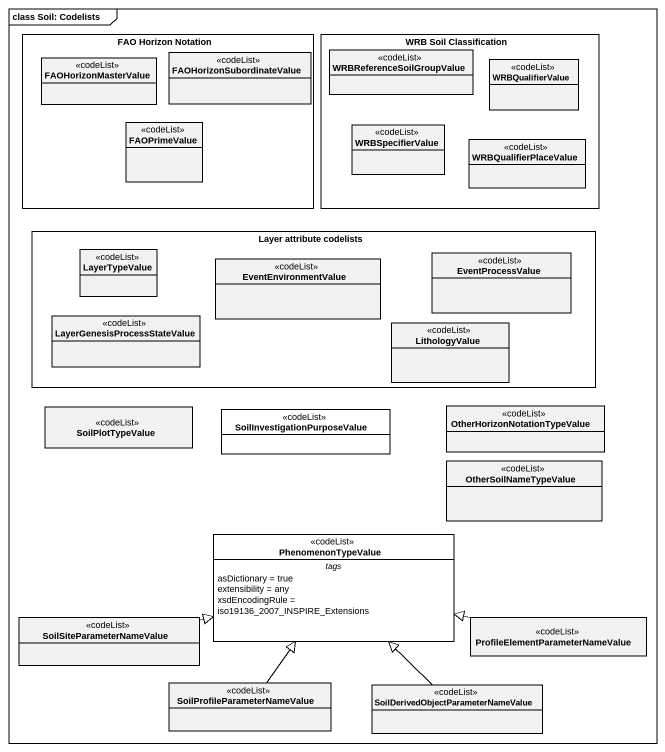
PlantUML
@startuml
mainframe class Soil: Codelists
hide circle
hide empty members
rectangle "FAO Horizon Notation" as FAO_Horizon_Notation {
  class FAOHorizonMasterValue <<codeList>>
  class FAOHorizonSubordinateValue <<codeList>>
  class FAOPrimeValue <<codeList>>
}
rectangle "WRB Soil Classification" as WRB_Soil_Classification {
  class WRBReferenceSoilGroupValue <<codeList>>
  class WRBQualifierValue <<codeList>>
  class WRBSpecifierValue <<codeList>>
  class WRBQualifierPlaceValue <<codeList>>
}
rectangle "Layer attribute codelists" as Layer_attribute_codelists {
  class LayerTypeValue <<codeList>>
  class EventProcessValue <<codeList>>
  class EventEnvironmentValue <<codeList>>
  class "LayerGenesisProcessStateValue" as LayerGenesisProcessStateValu <<codeList>>
  class LithologyValue <<codeList>>
}
class SoilPlotTypeValue <<codeList>>
class "SoilInvestigationPurposeValue" as SoilInvestigationPurposeValu <<codeList>> #FFFFFF
class "OtherHorizonNotationTypeValue" as OtherHorizonNotationTypeValu <<codeList>>
class OtherSoilNameTypeValue <<codeList>>
class PhenomenonTypeValue <<codeList>> #FFFFFF {
  -- tags --
  asDictionary = true
  extensibility = any
  xsdEncodingRule = iso19136_2007_INSPIRE_Extensions
}
class SoilSiteParameterNameValue <<codeList>>
class "ProfileElementParameterNameValue" as ProfileElementParameterNameV <<codeList>>
class "SoilProfileParameterNameValue" as SoilProfileParameterNameValu <<codeList>>
class "SoilDerivedObjectParameterNameValue" as SoilDerivedObjectParameterNa <<codeList>>
SoilSiteParameterNameValue -right-|> PhenomenonTypeValue
ProfileElementParameterNameV -left-|> PhenomenonTypeValue
SoilProfileParameterNameValu -up-|> PhenomenonTypeValue
SoilDerivedObjectParameterNa -up-|> PhenomenonTypeValue
@enduml
